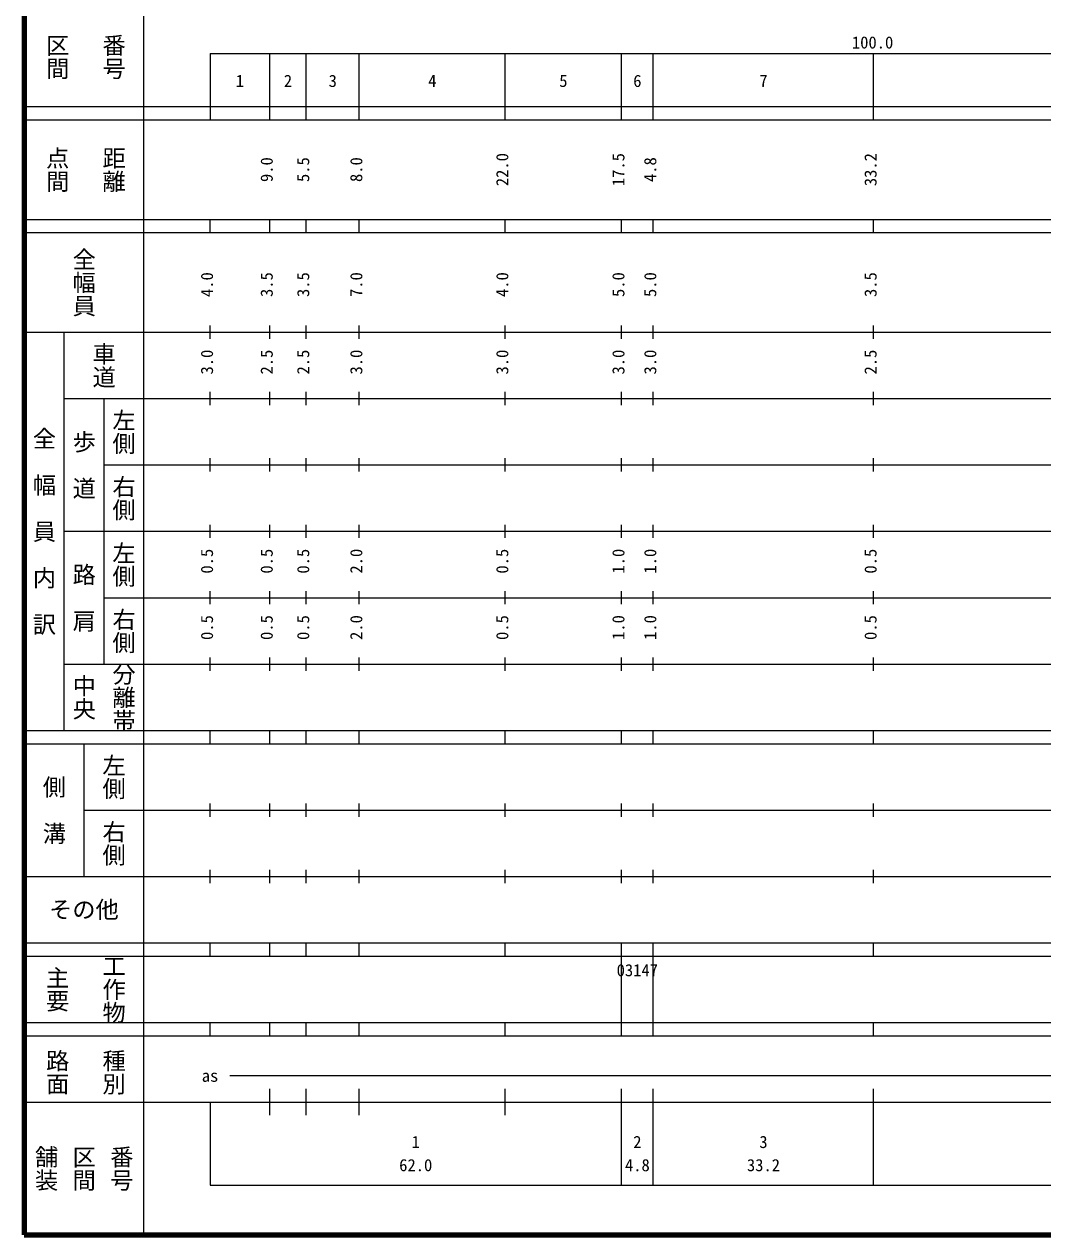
# Model space of a CAD drawing. Units: millimetres on the paper, enlarged 1000 times. Extents: x 40000 to 680000, y 20000 to 380000.
# Drawn here: x 40000 to 193492, y 20000 to 202409 of the extents above; entities that cross this region are included whole.
import ezdxf
from ezdxf.enums import TextEntityAlignment as Align

# ---------------------------------------------------------------- set-up
doc = ezdxf.new("R2010")
doc.units = ezdxf.units.MM
doc.header["$LTSCALE"] = 1000
doc.layers.add('M-TTL', color=2, linetype='Continuous', lineweight=140)
doc.layers.add('M-TTL-BAND', color=7, linetype='Continuous', lineweight=13)
doc.styles.add('@ＭＳ ゴシック', font='')
doc.styles.add('ＭＳ ゴシック', font='')
doc.styles.get('@ＭＳ ゴシック').set_extended_font_data('@MS Gothic')
doc.styles.get('ＭＳ ゴシック').set_extended_font_data('MS Gothic')

msp = doc.modelspace()

# ---------------------------------------------------------------- linework, layer by layer
at = {"layer": 'M-TTL'}
for p, q in [((40000, 380000), (40000, 20000)), ((40000, 20000), (680000, 20000))]:
    msp.add_line(p, q, dxfattribs=at)
at = {"layer": 'M-TTL-BAND'}
for p, q in [((58000, 370000), (58000, 20000)), ((68000, 198000), (579000, 198000)), ((68000, 198000), (68000, 188000)), ((77000, 188000), (77000, 198000)), ((82500, 188000), (82500, 198000)), ((90500, 188000), (90500, 198000)), ((112500, 188000), (112500, 198000)), ((130000, 188000), (130000, 198000)), ((134800, 188000), (134800, 198000)), ((168000, 188000), (168000, 198000)), ((40000, 190000), (579000, 190000)), ((40000, 188000), (579000, 188000)), ((40000, 173000), (579000, 173000)), ((68000, 171000), (68000, 173000)), ((77000, 171000), (77000, 173000)), ((82500, 171000), (82500, 173000)), ((90500, 171000), (90500, 173000)), ((112500, 171000), (112500, 173000)), ((130000, 171000), (130000, 173000)), ((134800, 171000), (134800, 173000)), ((168000, 171000), (168000, 173000)), ((40000, 171000), (579000, 171000)), ((68000, 155000), (68000, 157000)), ((77000, 155000), (77000, 157000)), ((82500, 155000), (82500, 157000)), ((90500, 155000), (90500, 157000)), ((112500, 155000), (112500, 157000)), ((130000, 155000), (130000, 157000)), ((134800, 155000), (134800, 157000)), ((168000, 155000), (168000, 157000)), ((40000, 156000), (579000, 156000)), ((46000, 96000), (46000, 156000)), ((46000, 146000), (579000, 146000)), ((52000, 146000), (52000, 106000)), ((68000, 145000), (68000, 147000)), ((77000, 145000), (77000, 147000)), ((82500, 145000), (82500, 147000)), ((90500, 145000), (90500, 147000)), ((112500, 145000), (112500, 147000)), ((130000, 145000), (130000, 147000)), ((134800, 145000), (134800, 147000)), ((168000, 145000), (168000, 147000)), ((68000, 135000), (68000, 137000)), ((77000, 135000), (77000, 137000)), ((82500, 135000), (82500, 137000)), ((90500, 135000), (90500, 137000)), ((112500, 135000), (112500, 137000)), ((130000, 135000), (130000, 137000)), ((134800, 135000), (134800, 137000)), ((168000, 135000), (168000, 137000)), ((52000, 136000), (579000, 136000)), ((46000, 126000), (579000, 126000)), ((68000, 125000), (68000, 127000)), ((77000, 125000), (77000, 127000)), ((82500, 125000), (82500, 127000)), ((90500, 125000), (90500, 127000)), ((112500, 125000), (112500, 127000)), ((130000, 125000), (130000, 127000)), ((134800, 125000), (134800, 127000)), ((168000, 125000), (168000, 127000)), ((68000, 115000), (68000, 117000)), ((77000, 115000), (77000, 117000)), ((82500, 115000), (82500, 117000)), ((90500, 115000), (90500, 117000)), ((112500, 115000), (112500, 117000)), ((130000, 115000), (130000, 117000)), ((134800, 115000), (134800, 117000)), ((168000, 115000), (168000, 117000)), ((52000, 116000), (579000, 116000)), ((46000, 106000), (579000, 106000)), ((68000, 105000), (68000, 107000)), ((77000, 105000), (77000, 107000)), ((82500, 105000), (82500, 107000)), ((90500, 105000), (90500, 107000)), ((112500, 105000), (112500, 107000)), ((130000, 105000), (130000, 107000)), ((134800, 105000), (134800, 107000)), ((168000, 105000), (168000, 107000)), ((40000, 96000), (579000, 96000)), ((68000, 94000), (68000, 96000)), ((77000, 94000), (77000, 96000)), ((82500, 94000), (82500, 96000)), ((90500, 94000), (90500, 96000)), ((112500, 94000), (112500, 96000)), ((130000, 94000), (130000, 96000)), ((134800, 94000), (134800, 96000)), ((168000, 94000), (168000, 96000)), ((40000, 94000), (579000, 94000)), ((49000, 94000), (49000, 74000)), ((49000, 84000), (579000, 84000)), ((68000, 83000), (68000, 85000)), ((77000, 83000), (77000, 85000)), ((82500, 83000), (82500, 85000)), ((90500, 83000), (90500, 85000)), ((112500, 83000), (112500, 85000)), ((130000, 83000), (130000, 85000)), ((134800, 83000), (134800, 85000)), ((168000, 83000), (168000, 85000)), ((68000, 73000), (68000, 75000)), ((77000, 73000), (77000, 75000)), ((82500, 73000), (82500, 75000)), ((90500, 73000), (90500, 75000)), ((112500, 73000), (112500, 75000)), ((130000, 73000), (130000, 75000)), ((134800, 73000), (134800, 75000)), ((168000, 73000), (168000, 75000)), ((40000, 74000), (579000, 74000)), ((40000, 64000), (579000, 64000)), ((68000, 62000), (68000, 64000)), ((77000, 62000), (77000, 64000)), ((82500, 62000), (82500, 64000)), ((90500, 62000), (90500, 64000)), ((112500, 62000), (112500, 64000)), ((130000, 62000), (130000, 64000)), ((134800, 62000), (134800, 64000)), ((168000, 62000), (168000, 64000)), ((40000, 62000), (579000, 62000)), ((130000, 52000), (130000, 62000)), ((134800, 52000), (134800, 62000)), ((40000, 52000), (579000, 52000)), ((68000, 50000), (68000, 52000)), ((77000, 50000), (77000, 52000)), ((82500, 50000), (82500, 52000)), ((90500, 50000), (90500, 52000)), ((112500, 50000), (112500, 52000)), ((130000, 50000), (130000, 52000)), ((134800, 50000), (134800, 52000)), ((168000, 50000), (168000, 52000)), ((40000, 50000), (579000, 50000)), ((71000, 44000), (300500, 44000)), ((77000, 38000), (77000, 42000)), ((82500, 38000), (82500, 42000)), ((90500, 38000), (90500, 42000)), ((112500, 38000), (112500, 42000)), ((130000, 27500), (130000, 42000)), ((134800, 27500), (134800, 42000)), ((168000, 27500), (168000, 42000)), ((40000, 40000), (579000, 40000)), ((68000, 40000), (68000, 27500)), ((68000, 27500), (579000, 27500))]:
    msp.add_line(p, q, dxfattribs=at)

# ---------------------------------------------------------------- texts
at = {"layer": 'M-TTL-BAND', "style": '@ＭＳ ゴシック'}
for s, p in [('番号', (53500, 197500)), ('区間', (45000, 197500)), ('点間', (45000, 180500)), ('距離', (53500, 180500)), ('全幅員', (49000, 163500)), ('車道', (52000, 151000)), ('左側', (55000, 141000)), ('全\u3000幅\u3000員\u3000内\u3000訳', (43000, 126000)), ('歩\u3000道', (49000, 136000)), ('右側', (55000, 131000)), ('左側', (55000, 121000)), ('路\u3000肩', (49000, 116000)), ('右側', (55000, 111000)), ('分離帯', (55000, 101000)), ('中央', (49000, 101000)), ('左側', (53500, 89000)), ('側\u3000溝', (44500, 84000)), ('右側', (53500, 79000)), ('主要', (45000, 57000)), ('工作物', (53500, 57000)), ('路面', (45000, 44500)), ('種別', (53500, 44500)), ('舗装', (43333, 30000)), ('区間', (49000, 30000)), ('番号', (54667, 30000))]:
    msp.add_text(s, height=2566, rotation=270, dxfattribs=at).set_placement(p, align=Align.MIDDLE_CENTER)
at = {"layer": 'M-TTL-BAND', "style": 'ＭＳ ゴシック'}
for s, p in [('100.0', (167844, 198195)), ('1', (72500, 192405)), ('2', (79750, 192405)), ('3', (86500, 192405)), ('4', (101500, 192405)), ('5', (121250, 192405)), ('6', (132400, 192405)), ('7', (151400, 192405)), ('as', (68000, 42500)), ('1', (99000, 32523)), ('2', (132400, 32523)), ('3', (151400, 32523)), ('62.0', (99000, 29033)), ('4.8', (132400, 29033)), ('33.2', (151400, 29033))]:
    msp.add_text(s, height=1833, dxfattribs=at).set_placement(p, align=Align.BOTTOM_CENTER)
for s, p in [('22.0', (113500, 180500)), ('17.5', (131000, 180500)), ('33.2', (169000, 180500)), ('9.0', (78000, 180500)), ('5.5', (83500, 180500)), ('8.0', (91500, 180500)), ('4.8', (135800, 180500)), ('4.0', (69000, 163174)), ('3.5', (78000, 163174)), ('3.5', (83500, 163174)), ('7.0', (91500, 163174)), ('4.0', (113500, 163174)), ('5.0', (131000, 163174)), ('5.0', (135800, 163174)), ('3.5', (169000, 163174)), ('3.0', (69000, 151500)), ('3.0', (91500, 151500)), ('3.0', (113500, 151500)), ('3.0', (131000, 151500)), ('3.0', (135800, 151500)), ('2.5', (78000, 151500)), ('2.5', (83500, 151500)), ('2.5', (169000, 151500)), ('0.5', (69000, 121500)), ('0.5', (78000, 121500)), ('0.5', (83500, 121500)), ('2.0', (91500, 121500)), ('0.5', (113500, 121500)), ('1.0', (131000, 121500)), ('1.0', (135800, 121500)), ('0.5', (169000, 121500)), ('0.5', (69000, 111500)), ('0.5', (78000, 111500)), ('0.5', (83500, 111500)), ('2.0', (91500, 111500)), ('0.5', (113500, 111500)), ('1.0', (131000, 111500)), ('1.0', (135800, 111500)), ('0.5', (169000, 111500))]:
    msp.add_text(s, height=1833, rotation=90, dxfattribs=at).set_placement(p, align=Align.BOTTOM_CENTER)
msp.add_text('その他', height=2566, dxfattribs=at).set_placement((49000, 69000), align=Align.MIDDLE_CENTER)
msp.add_text('03147', height=1833, dxfattribs=at).set_placement((129275, 58405), align=Align.BOTTOM_LEFT)

doc.saveas('drawing.dxf')
